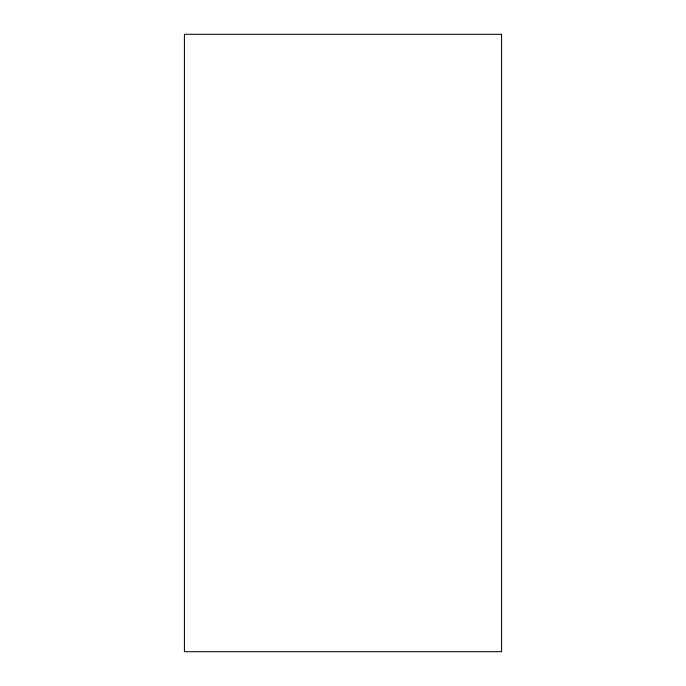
<?xml version="1.0" encoding="UTF-8"?>
<svg xmlns="http://www.w3.org/2000/svg" width="686" height="686" viewBox="0 0 686 686"><rect width="100%" height="100%" fill="white"/><g stroke="black" fill="none" stroke-linecap="round" stroke-linejoin="round"><path stroke-width="1.03" d="M501.577 34.3L184.423 34.3L184.423 651.7L501.577 651.7L501.577 34.3"/></g></svg>
